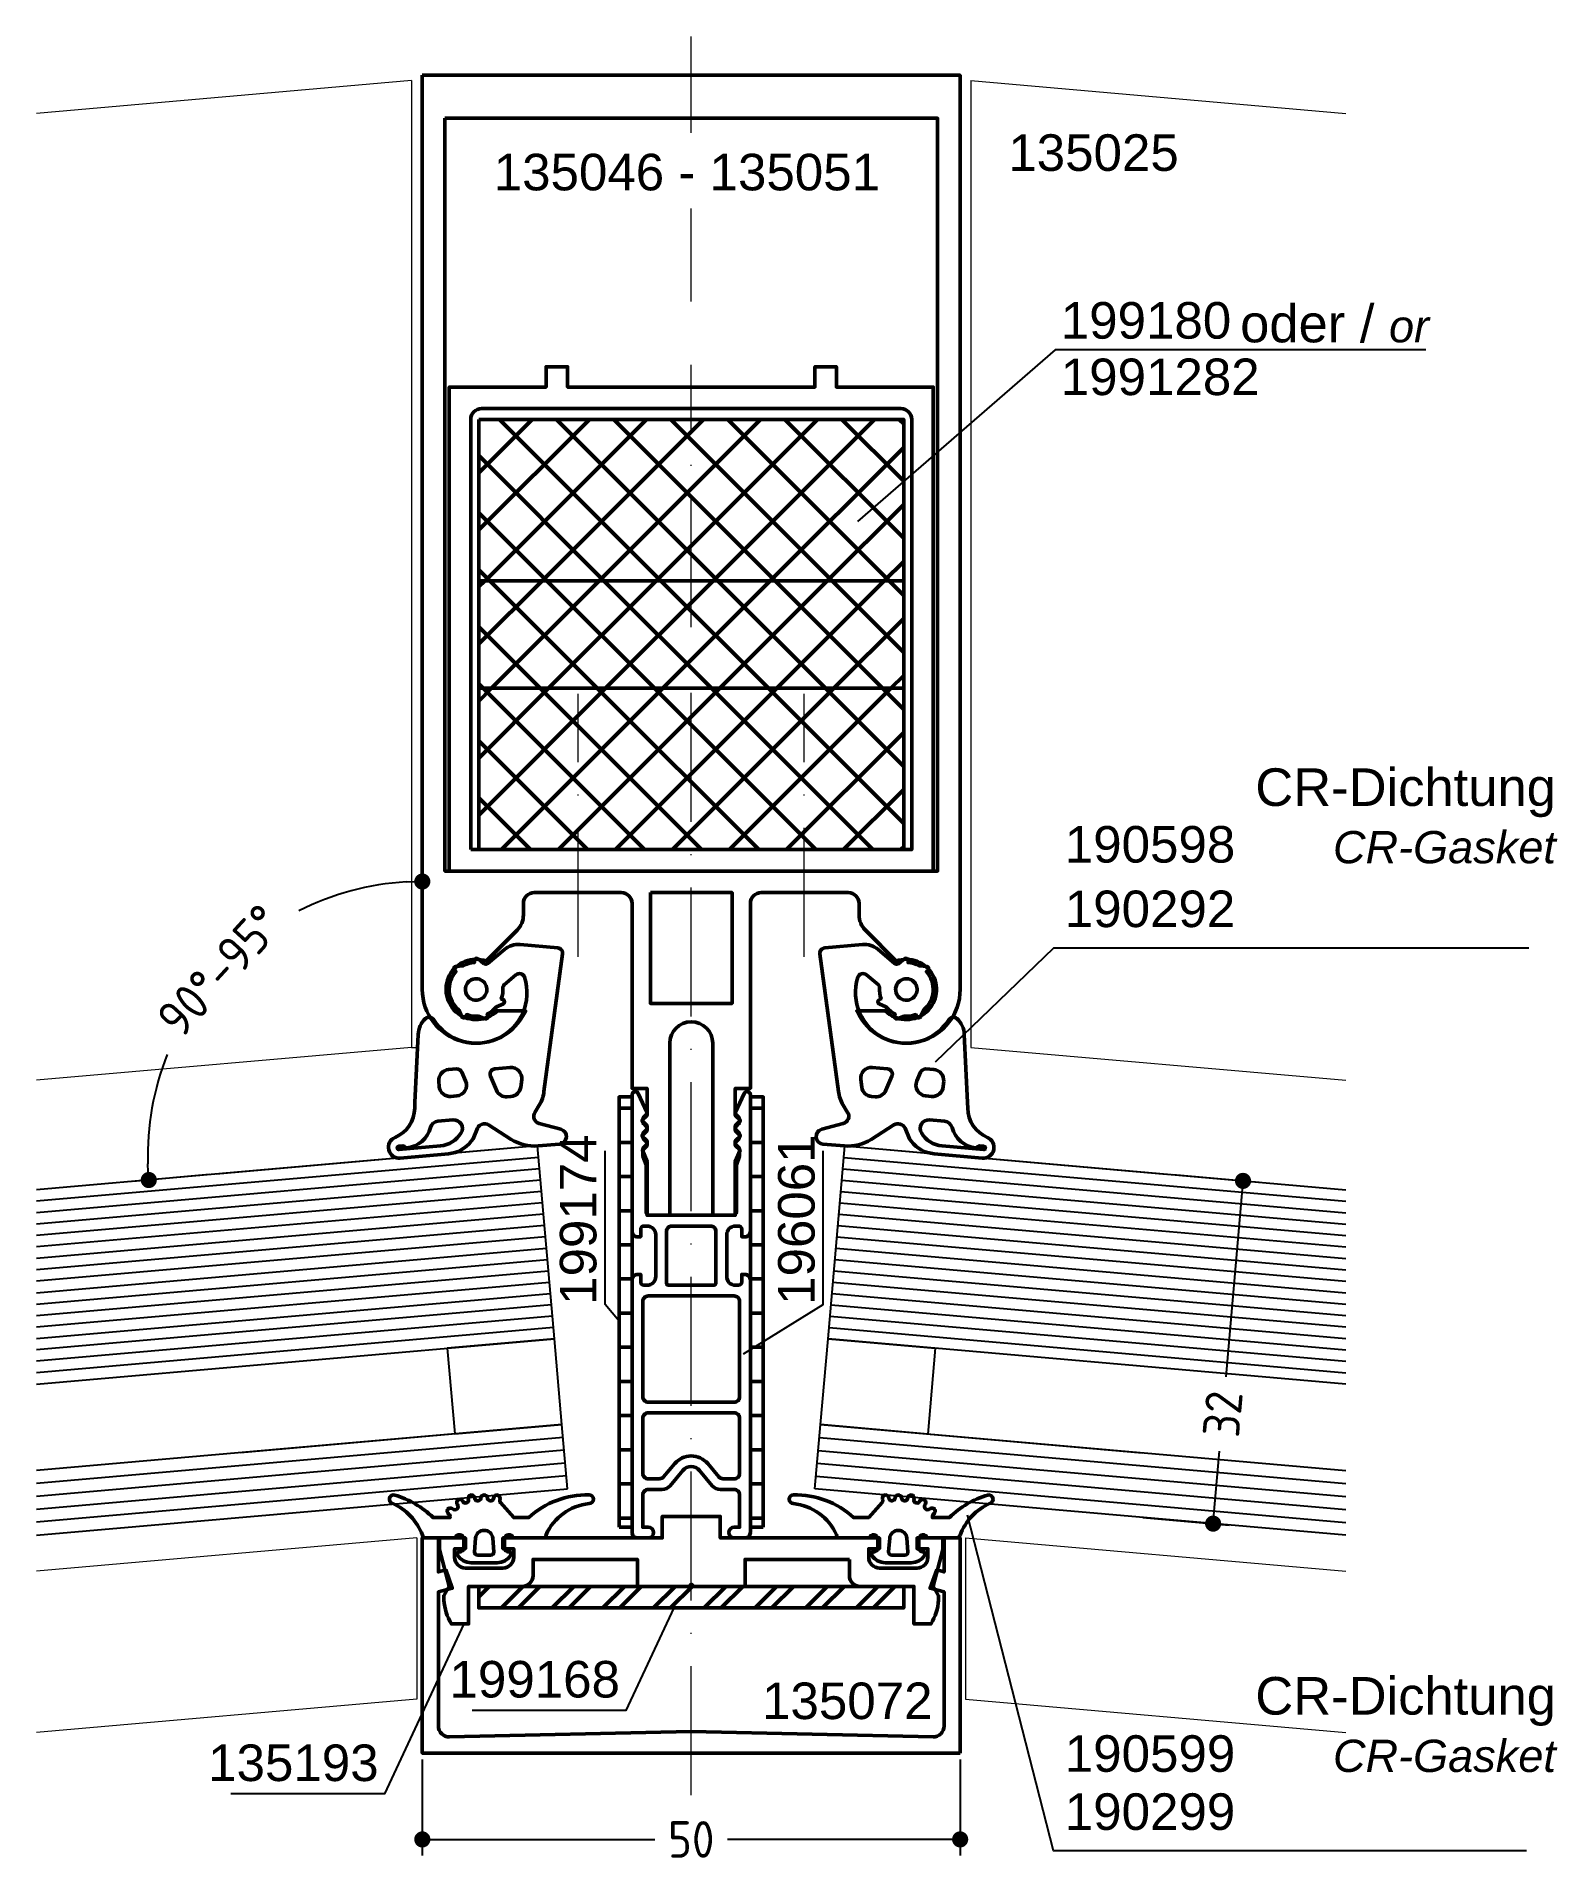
# Model space of a CAD drawing. Header units: millimetres. Extents: x -61 to 81, y -60 to 110.
import ezdxf
from ezdxf.enums import TextEntityAlignment as Align

# ---------------------------------------------------------------- set-up
doc = ezdxf.new("R2010")
doc.units = ezdxf.units.MM
doc.linetypes.add('ACAD_ISO10W100', pattern=[18, 12, -3, 0, -3])
doc.linetypes.add('AUSGEZOGEN', pattern=[0])
doc.layers.get('0').update_dxf_attribs({"linetype": 'CONTINUOUS'})
doc.layers.get('DEFPOINTS').update_dxf_attribs({"linetype": 'CONTINUOUS'})
for name, color, linetype, lineweight in [('AM_5', 3, 'AUSGEZOGEN', 25), ('AM_C', 50, 'CONTINUOUS', 50), ('AM_S', 80, 'CONTINUOUS', 50), ('Cent3', 70, 'ACAD_ISO10W100', 18), ('Cont2', 2, 'AUSGEZOGEN', 25), ('Cont3', 70, 'CONTINUOUS', 18)]:
    doc.layers.add(name, color=color, linetype=linetype, lineweight=lineweight)
doc.layers.add('WBC-GER-ENG', color=7, linetype='CONTINUOUS')
doc.styles.get("Standard").update_dxf_attribs({"font": 'ISOCP.SHX'})
doc.styles.add('SWISSL', font='swissl.ttf')
doc.dimstyles.new('DOK-1ZU2-PUNKT', dxfattribs={"dimtxt": 3.4, "dimasz": 1.5, "dimexe": 1.5, "dimexo": 0.6, "dimgap": 1.5, "dimtad": 0, "dimdsep": 46, "dimtxsty": 'Standard', "dimblk": 'PUNKT', "dimblk1": 'PUNKT', "dimblk2": 'PUNKT', "dimcen": 0, "dimclrd": 256, "dimclre": 256, "dimclrt": 256, "dimadec": 0, "dimazin": 0, "dimtfac": 0.7, "dimtdec": 4, "dimtofl": 0, "dimtmove": 0, "dimatfit": 3, "dimldrblk": 'PUNKT', "dimfxl": 0, "dimtolj": 1, "dimtzin": 0, "dimarcsym": 0})

# ---------------------------------------------------------------- blocks, each defined once
blk = doc.blocks.new('WI135193')
blk.add_lwpolyline([(-2, -14.7), (-3.5, -14.7, 0.414214), (-4.5, -15.7), (-4.5, -20.7), (-8, -20.7), (-8, -22.3), (-7.73, -22.44, 0.116424), (-5.5, -23), (-5.37, -23), (-4.47, -22.49), (-1.06, -23.4), (0, -23.4), (0, -21), (-1, -21), (-1, -22), (-1.8, -22, -0.414214), (-2.8, -21), (-2.8, -17.5, -0.414214), (-1.8, -16.5), (-1, -16.5), (-1, -17.5), (0, -17.5), (0, -2.7), (2, -2.7), (2, 2.7), (0, 2.7), (0, 17.5), (-1, 17.5), (-1, 16.5), (-1.8, 16.5, -0.414214), (-2.8, 17.5), (-2.8, 21, -0.414214), (-1.8, 22), (-1, 22), (-1, 21), (0, 21), (0, 23.4), (-1.06, 23.4), (-4.47, 22.49), (-5.37, 23), (-5.5, 23, 0.116424), (-7.73, 22.44), (-8, 22.3), (-8, 20.7), (-4.5, 20.7), (-4.5, 15.7, 0.414214), (-3.5, 14.7), (-2, 14.7), (-2, 5), (-4.5, 5), (-4.5, 0.2), (-4.3, 0), (-4.5, -0.2), (-4.5, -5), (-2, -5), (-2, -14.7)], format="xyb", close=True)
blk = doc.blocks.new('PUNKT')
at = {"color": 0, "linetype": 'Continuous'}
blk.add_line((-0.5, 0), (-1, 0), dxfattribs=at)
at = {"color": 0, "linetype": 'Continuous', "const_width": 0.5}
blk.add_lwpolyline([(-0.25, 0, 1), (0.25, 0, 1)], format="xyb", close=True, dxfattribs=at)
blk = doc.blocks.new('*D10')
at = {"layer": 'AM_5', "lineweight": -2, "transparency": 16777216}
for p, q in [((44.77, 3.78), (52.8, 3.07)), ((51.17, 1.71), (49.71, -15.01)), ((48.65, -27.18), (49.11, -21.93)), ((41.98, -28.1), (50.01, -28.81))]:
    blk.add_line(p, q, dxfattribs=at)
at = {"layer": 'DEFPOINTS', "color": 0, "transparency": 16777216}
for p in [(44.17, 3.83), (41.39, -28.05), (48.52, -28.67)]:
    blk.add_point(p, dxfattribs=at)
at = {"layer": 'AM_5', "lineweight": -2, "transparency": 16777216, "xscale": 1.5, "yscale": 1.5, "zscale": 1.5}
for p, rotation in [((51.3, 3.2), 84.99999999999962), ((48.52, -28.67), 264.9999999999996)]:
    blk.add_blockref('PUNKT', p, dxfattribs=dict(at, rotation=rotation))
at = {"layer": 'AM_5', "color": 2, "transparency": 16777216, "insert": (49.41, -18.47), "char_height": 3.4, "attachment_point": 5, "rotation": 85}
blk.add_mtext('\\A1;32', dxfattribs=at)
blk = doc.blocks.new('*X8')
at = {"color": 0}
for p, q in [((34, 9.64), (44.11, 19.75)), ((34, 14.94), (38.81, 19.75)), ((34, 4.34), (49, 19.34)), ((37.21, 19.75), (49, 7.96)), ((42.51, 19.75), (49, 13.26)), ((47.81, 19.75), (49, 18.56)), ((49, 14.03), (54.72, 19.75)), ((49, 19.34), (49.41, 19.75)), ((49, 8.73), (59, 18.73)), ((53.12, 19.75), (59, 13.87)), ((58.42, 19.75), (59, 19.17)), ((59, 8.12), (70.63, 19.75)), ((59, 13.43), (65.32, 19.75)), ((59, 18.73), (60.02, 19.75)), ((59, 19.17), (74, 4.17)), ((63.72, 19.75), (74, 9.47)), ((69.03, 19.75), (74, 14.78)), ((34, 17.65), (49, 2.65)), ((49, 18.56), (59, 8.56)), ((59, 2.82), (74, 17.82)), ((34, -0.97), (49, 14.03)), ((59, 13.87), (74, -1.13)), ((34, 12.35), (49, -2.65)), ((49, 3.43), (59, 13.43)), ((49, 13.26), (59, 3.26)), ((59, -2.48), (74, 12.52)), ((34, -6.27), (49, 8.73)), ((59, 8.56), (74, -6.44)), ((34, 7.05), (49, -7.95)), ((49, -1.88), (59, 8.12)), ((49, 7.96), (59, -2.04)), ((59, -7.79), (74, 7.21)), ((34, -11.57), (49, 3.43)), ((34, 1.74), (49, -13.26)), ((49, -7.18), (59, 2.82)), ((49, 2.65), (59, -7.35)), ((59, 3.26), (74, -11.74)), ((59, -13.09), (74, 1.91)), ((34, -16.88), (49, -1.88)), ((49, -12.48), (59, -2.48)), ((49, -2.65), (59, -12.65)), ((59, -2.04), (74, -17.04)), ((59, -18.39), (74, -3.39)), ((34, -3.56), (49, -18.56)), ((36.43, -19.75), (49, -7.18)), ((49, -17.79), (59, -7.79)), ((49, -7.95), (59, -17.95)), ((59, -7.35), (71.4, -19.75)), ((34, -8.86), (44.89, -19.75)), ((62.95, -19.75), (74, -8.7)), ((41.73, -19.75), (49, -12.48)), ((49, -13.26), (55.49, -19.75)), ((52.34, -19.75), (59, -13.09)), ((59, -12.65), (66.1, -19.75)), ((34, -14.17), (39.58, -19.75)), ((68.25, -19.75), (74, -14)), ((47.04, -19.75), (49, -17.79)), ((49, -18.56), (50.19, -19.75)), ((57.64, -19.75), (59, -18.39)), ((59, -17.95), (60.8, -19.75)), ((34, -19.47), (34.28, -19.75)), ((73.55, -19.75), (74, -19.3))]:
    blk.add_line(p, q, dxfattribs=at)
blk = doc.blocks.new('WI199180')
for points in [[(32, 22.5), (77, 22.5), (77, 13.5), (78.9, 13.5), (78.9, 11.5), (77, 11.5), (77, -11.5), (78.9, -11.5), (78.9, -13.5), (77, -13.5), (77, -22.5), (32, -22.5), (32, 22.5)], [(49, 19.75), (34, 19.75), (34, -19.75), (49, -19.75)], [(59, 19.75), (49, 19.75), (49, -19.75), (59, -19.75)], [(74, 19.75), (59, 19.75), (59, -19.75), (74, -19.75)]]:
    blk.add_lwpolyline(points, close=True)
blk.add_lwpolyline([(34, 20.5), (74, 20.5, -0.414214), (75, 19.5), (75, -19.5, -0.414214), (74, -20.5), (34, -20.5), (34, 20.5)], format="xyb", close=True)
at = {"linetype": 'CONTINUOUS'}
blk.add_blockref('*X8', (0, 0), dxfattribs=at)
blk = doc.blocks.new('*D11')
at = {"layer": 'AM_5', "lineweight": -2, "transparency": 16777216}
for p, q in [((-25, -50.6), (-25, -59.53)), ((25, -50.6), (25, -59.53)), ((-23.5, -58.03), (-3.37, -58.03)), ((23.5, -58.03), (3.37, -58.03))]:
    blk.add_line(p, q, dxfattribs=at)
at = {"layer": 'DEFPOINTS', "color": 0, "transparency": 16777216}
for p in [(-25, -50), (25, -50), (25, -58.03)]:
    blk.add_point(p, dxfattribs=at)
at = {"layer": 'AM_5', "lineweight": -2, "transparency": 16777216, "xscale": 1.5, "yscale": 1.5, "zscale": 1.5, "rotation": 180}
blk.add_blockref('PUNKT', (-25, -58.03), dxfattribs=at)
at = {"layer": 'AM_5', "lineweight": -2, "transparency": 16777216, "xscale": 1.5, "yscale": 1.5, "zscale": 1.5}
blk.add_blockref('PUNKT', (25, -58.03), dxfattribs=at)
at = {"layer": 'AM_5', "color": 2, "transparency": 16777216, "insert": (0, -58.03), "char_height": 3.4, "attachment_point": 5}
blk.add_mtext('\\A1;50', dxfattribs=at)
blk = doc.blocks.new('WI190299')
for points in [[(4, 4, -0.193802), (1.9, -1.6), (1.9, -3), (3.29, -4.24, 0.272147), (3.59, -4.29, -1.078036), (3.77, -4.86, 0.927377), (3.68, -5.45, -1.078036), (3.68, -6.05, 0.927377), (3.77, -6.64, -1.078036), (3.59, -7.21, 0.997032), (3.45, -7.75, -1.078036), (3.11, -8.24, 0.927613), (2.7, -8.68, -1.057936), (2.24, -9.06, 0.339298), (1.9, -8.93), (1.9, -10.5, -0.122777), (3.99, -14.07, -0.937298), (3.22, -14.3, 0.205008), (0.25, -11.49, -0.361199), (0, -11.2), (0, -8.44), (0, -8.44, 0.881018), (-0.1, -7.65), (-0.9, -7.65, 0.414214), (-1.3, -8.05, -0.592453), (-1.61, -8.22, -0.255924), (-2.3, -6.95), (-2.3, -4.55, -0.255924), (-1.61, -3.28, -0.592453), (-1.3, -3.45, 0.414214), (-0.9, -3.85), (-0.1, -3.85, 0.881018), (0, -3.06), (0, -0.3, -0.414214), (0.3, 0, 0.264094), (3.2, 4, -1)], [(-1.6, -5.15, -0.438367), (-1.28, -4.85), (-0.03, -4.95, -0.921414), (-0.03, -6.55), (-1.28, -6.65, -0.438367), (-1.6, -6.35), (-1.6, -5.15)]]:
    blk.add_lwpolyline(points, format="xyb", close=True)
blk = doc.blocks.new('WI196061')
for points in [[(-6, 5.5, -0.414214), (-5.5, 5), (-5.5, 4.7), (-6.2, 4.7, 0.414214), (-6.5, 4.4), (-6.5, 4.1, 0.414214), (-5.7, 3.3), (-1.8, 3.3, 0.414214), (-1, 4.1), (-1, 4.4, 0.414214), (-1.3, 4.7), (-2, 4.7), (-2, 5, -0.414214), (-1.5, 5.5), (11.2, 5.5, -0.803179), (11.33, 4.93), (9.58, 4.12, -0.314902), (9.36, 4.16), (9.08, 4.44, 0.198912), (8.93, 4.5), (8.67, 4.5, 0.198912), (8.52, 4.44), (8.24, 4.16, -0.414214), (7.96, 4.16), (7.68, 4.44, 0.198912), (7.53, 4.5), (7.27, 4.5, 0.198912), (7.12, 4.44), (6.84, 4.16, -0.414214), (6.56, 4.16), (6.28, 4.44, 0.198912), (6.13, 4.5), (5.56, 4.5, 0.087489), (5.49, 4.49), (4.7, 4.2), (0.3, 4.2, 0.414214), (0, 3.9), (0, -3.9, 0.414214), (0.3, -4.2), (4.7, -4.2), (5.49, -4.49, 0.087489), (5.56, -4.5), (6.13, -4.5, 0.198912), (6.28, -4.44), (6.56, -4.16, -0.414214), (6.84, -4.16), (7.12, -4.44, 0.198912), (7.27, -4.5), (7.53, -4.5, 0.198912), (7.68, -4.44), (7.96, -4.16, -0.414214), (8.24, -4.16), (8.52, -4.44, 0.198912), (8.67, -4.5), (8.93, -4.5, 0.198912), (9.08, -4.44), (9.36, -4.16, -0.314902), (9.58, -4.12), (11.33, -4.93, -0.803179), (11.2, -5.5), (-1.5, -5.5, -0.414214), (-2, -5), (-2, -4.7), (-1.3, -4.7, 0.414214), (-1, -4.4), (-1, -4.1, 0.414214), (-1.8, -3.3), (-5.7, -3.3, 0.414214), (-6.5, -4.1), (-6.5, -4.4, 0.414214), (-6.2, -4.7), (-5.5, -4.7), (-5.5, -5, -0.414214), (-6, -5.5), (-29.5, -5.5, -0.414214), (-30, -5), (-30, -4, -1), (-29, -4), (-29, -4.5), (-26, -4.5, 0.414214), (-25.5, -4), (-25.5, -2.72, -0.221695), (-25.14, -1.95), (-23.73, -0.77, 0.466308), (-23.73, 0.77), (-25.14, 1.95, -0.221695), (-25.5, 2.72), (-25.5, 4, 0.414214), (-26, 4.5), (-29, 4.5), (-29, 4, -1), (-30, 4), (-30, 5, -0.414214), (-29.5, 5.5), (-6, 5.5)], [(-24, 4.5, 0.414214), (-24.5, 4), (-24.5, 2.95, 0.221695), (-24.32, 2.57), (-23.09, 1.53, -0.466308), (-23.09, -1.53), (-24.32, -2.57, 0.221695), (-24.5, -2.95), (-24.5, -4, 0.414214), (-24, -4.5), (-18.87, -4.5, 0.414214), (-18.37, -4), (-18.37, 4, 0.414214), (-18.87, 4.5), (-24, 4.5)], [(-16.87, 4.5, 0.414214), (-17.37, 4), (-17.37, -4, 0.414214), (-16.87, -4.5), (-8, -4.5, 0.414214), (-7.5, -4), (-7.5, 4, 0.414214), (-8, 4.5), (-16.87, 4.5)], [(-1.5, 2.3, -0.414214), (-1, 1.8), (-1, -1.8, -0.414214), (-1.5, -2.3), (-6.3, -2.3, -0.414214), (-6.5, -2.1), (-6.5, 2.1, -0.414214), (-6.3, 2.3), (-1.5, 2.3)]]:
    blk.add_lwpolyline(points, format="xyb", close=True)
blk = doc.blocks.new('WI190292')
for points in [[(-9.99, -5.46), (2.61, -8.3, 0.419372), (3.19, -7.9), (3.8, -4.44, 0.198999), (3.47, -2.94), (2.32, -1.3, -0.261873), (2.29, -1, 0.011088), (2.33, -0.9), (2.82, -0.43, 0.63707), (2.71, -0.08), (2.5, -0.06, 0.110722), (2.29, 1.01), (2.3, 1.7, 0.63707), (1.97, 1.85), (1.81, 1.72, 0.420735), (-1.76, 1.77), (-2.41, 1.54, 0.63707), (-2.44, 1.18), (-2.26, 1.07, 0.110722), (-2.5, 0.01), (-2.79, -0.61, 0.63707), (-2.56, -0.89), (-2.36, -0.84, 0.110722), (-1.77, -1.76), (-1.54, -2.41, 0.63707), (-1.18, -2.44), (-1.07, -2.26, 0.10706), (-0.04, -2.5, -0.240138), (0.2, -2.63), (1.03, -3.81, -0.533877), (0.73, -4.59, -0.878102), (-2.47, 4.17, 0.457165), (-2.29, 4.91, 0.213655), (-3.71, 5.73), (-9.99, 6.58), (-10.51, 6.65, -0.296362), (-13.05, 8.71, 0.854279), (-15, 8.4), (-15, 3.9, 0.212557), (-14.01, 1.68), (-13.81, 1.49), (-12.87, 1, -0.464358), (-12.65, -0.05), (-14.17, -2.03, 0.165535), (-15, -4.47), (-15, -6.47, 0.8391), (-13.64, -6.71), (-12.93, -4.76, -0.503783), (-11.86, -4.44), (-11.23, -4.91, 0.113695)], [(-13.17, 2.55, 0.612992), (-11.9, 3.2), (-11.9, 4.6, 0.317975), (-12.43, 5.35, -0.317975), (-14.1, 7.71), (-14.1, 7.8, 0.317837), (-13.9, 8.08), (-13.9, 8.45, 1), (-14.2, 8.45), (-14.2, 4.58, 0.239931), (-13.17, 2.55)], [(-8.2, 4.2, -0.414214), (-7.2, 3.2), (-7.2, 2.46, -0.32492), (-7.55, 1.99), (-8.39, 1.71, -0.509525), (-9.7, 2.66), (-9.7, 3.2, -0.414214), (-8.7, 4.2), (-8.2, 4.2)], [(-1, 0, 1), (1, 0, 1), (-1, 0)], [(-9.5, -1.07, 0.32492), (-10.2, -2.02), (-10.2, -2.36, 0.350678), (-9.42, -3.34), (-8.72, -3.49, 0.480738), (-7.5, -2.52), (-7.5, -1.1, 0.509525), (-8.15, -0.63), (-9.5, -1.07)]]:
    blk.add_lwpolyline(points, format="xyb", close=True)
blk = doc.blocks.new('WI135046')
blk.add_lwpolyline([(106, 25), (106, -25), (21, -25, -0.772201), (18.55, -15.64), (19, -15.39), (19, -18.04, 1.803885), (23.64, -19.06), (26.51, -16.19, -0.198912), (27.93, -15.6), (29, -15.6, 0.414214), (30, -14.6), (30, -6.5, 0.414214), (29, -5.5), (11.8, -5.5), (11.8, -4.1), (9.28, -4.1), (8.8, -4.58), (8.32, -4.1), (7.88, -4.1), (7.4, -4.58), (6.92, -4.1), (6.48, -4.1), (6.05, -4.54), (5, -4.1), (0, -4.1), (0, -2), (16, -2, 1), (16, 2), (0, 2), (0, 4.1), (5, 4.1), (6.05, 4.54), (6.48, 4.1), (6.92, 4.1), (7.4, 4.58), (7.88, 4.1), (8.32, 4.1), (8.8, 4.58), (9.28, 4.1), (11.8, 4.1), (11.8, 5.5), (29, 5.5, 0.414214), (30, 6.5), (30, 14.6, 0.414214), (29, 15.6), (27.93, 15.6, -0.198912), (26.51, 16.19), (23.64, 19.06, 1.803885), (19, 18.04), (19, 15.39), (18.55, 15.64, -0.772201), (21, 25), (106, 25)], format="xyb", close=True)
for points in [[(102, 22.9), (102, -22.9), (32, -22.9), (32, 22.9), (102, 22.9)], [(30, 3.8), (30, -3.8), (19.7, -3.8), (19.7, 3.8), (30, 3.8)]]:
    blk.add_lwpolyline(points, close=True)
blk = doc.blocks.new('*D9')
at = {"layer": 'AM_5', "lineweight": -2, "transparency": 16777216}
blk.add_line((-44.77, 3.78), (-51.92, 3.15), dxfattribs=at)
for start, end in [(93.3674, 116.7197), (158.2803, 181.6326)]:
    blk.add_arc((-25, 5.51), 25.53, start, end, dxfattribs=at)
at = {"layer": 'DEFPOINTS', "color": 0, "transparency": 16777216}
for p in [(-25, 106), (-38.4, 27.23), (-25, 21), (-15.45, 6.34), (-44.17, 3.83)]:
    blk.add_point(p, dxfattribs=at)
at = {"layer": 'AM_5', "lineweight": -2, "transparency": 16777216, "xscale": 1.5, "yscale": 1.5, "zscale": 1.5}
for p, rotation in [((-25, 31.03), 1.683678838343502), ((-50.43, 3.28), 273.3163211616915)]:
    blk.add_blockref('PUNKT', p, dxfattribs=dict(at, rotation=rotation))
at = {"layer": 'AM_5', "color": 2, "transparency": 16777216, "insert": (-43.82, 22.75), "char_height": 3.4, "attachment_point": 5, "rotation": 47.5}
blk.add_mtext('\\A1;90°-95°', dxfattribs=at)
blk = doc.blocks.new('WI135072')
blk.add_lwpolyline([(-20, -25), (0, -25), (0, -23.5), (-3.16, -23.5), (-2.98, -22.82), (-4.67, -22.21), (-5.02, -23.5), (-17.5, -23.5, -0.42074), (-18.5, -22.48), (-18, 0), (-18.5, 22.48, -0.42074), (-17.5, 23.5), (-5.02, 23.5), (-4.67, 22.21), (-2.98, 22.82), (-3.16, 23.5), (0, 23.5), (0, 25), (-20, 25), (-20, -25)], format="xyb", close=True)
blk = doc.blocks.new('*U12', base_point=(191.09, 181.25))
for p, q in [((192.31, 195.19), (193.88, 213.13)), ((193.88, 213.13), (223.77, 210.51)), ((193.88, 213.13), (240.46, 209.05)), ((193.69, 211.02), (240.46, 206.93)), ((193.79, 212.07), (240.46, 207.99)), ((193.6, 209.96), (240.46, 205.86)), ((193.42, 207.85), (240.46, 203.74)), ((193.51, 208.91), (240.46, 204.8)), ((193.23, 205.74), (240.46, 201.61)), ((193.33, 206.8), (240.46, 202.67)), ((193.14, 204.69), (240.46, 200.55)), ((192.96, 202.58), (240.46, 198.42)), ((193.05, 203.63), (240.46, 199.49)), ((192.77, 200.47), (240.46, 196.3)), ((192.86, 201.52), (240.46, 197.36)), ((192.68, 199.41), (240.46, 195.23)), ((192.5, 197.3), (240.46, 193.11)), ((192.59, 198.36), (240.46, 194.17)), ((192.4, 196.25), (240.46, 192.05)), ((191.61, 187.22), (192.31, 195.19)), ((192.31, 195.19), (202.27, 194.32)), ((240.46, 190.98), (192.31, 195.19)), ((202.27, 194.32), (201.58, 186.35)), ((191.09, 181.25), (191.61, 187.22)), ((191.61, 187.22), (221.5, 184.61)), ((191.61, 187.22), (240.46, 182.95)), ((201.58, 186.35), (191.61, 187.22)), ((191.51, 186.03), (240.46, 181.75)), ((191.3, 183.64), (240.46, 179.34)), ((191.4, 184.83), (240.46, 180.54)), ((191.19, 182.44), (240.46, 178.13)), ((240.46, 176.93), (191.09, 181.25))]:
    blk.add_line(p, q)
blk = doc.blocks.new('*U15')
for p, q in [((-2.79, 31.88), (-49.36, 27.8)), ((-2.7, 30.82), (-49.36, 26.74)), ((-2.79, 31.88), (-32.67, 29.26)), ((-1.22, 13.95), (-2.79, 31.88)), ((-2.6, 29.77), (-49.36, 25.68)), ((-2.51, 28.71), (-49.36, 24.61)), ((-2.42, 27.66), (-49.36, 23.55)), ((-2.33, 26.6), (-49.36, 22.49)), ((-2.24, 25.55), (-49.36, 21.43)), ((-2.14, 24.49), (-49.36, 20.36)), ((-2.05, 23.44), (-49.36, 19.3)), ((-49.36, 18.24), (-1.96, 22.39)), ((-49.36, 17.17), (-1.87, 21.33)), ((-49.36, 16.11), (-1.77, 20.28)), ((-49.36, 15.05), (-1.68, 19.22)), ((-49.36, 13.99), (-1.59, 18.17)), ((-1.5, 17.11), (-49.36, 12.92)), ((-1.4, 16.06), (-49.36, 11.86)), ((-1.31, 15), (-49.36, 10.8)), ((-49.36, 9.73), (-1.22, 13.95)), ((-1.22, 13.95), (-11.18, 13.08)), ((-0.52, 5.98), (-1.22, 13.95)), ((-11.18, 13.08), (-10.48, 5.11)), ((-0.52, 5.98), (-49.36, 1.7)), ((-0.52, 5.98), (-30.41, 3.36)), ((-10.48, 5.11), (-0.52, 5.98)), ((0, 0), (-0.52, 5.98)), ((-0.42, 4.78), (-49.36, 0.5)), ((-0.31, 3.59), (-49.36, -0.71)), ((-0.21, 2.39), (-49.36, -1.91)), ((-0.1, 1.2), (-49.36, -3.11)), ((-49.36, -4.32), (0, 0))]:
    blk.add_line(p, q)
blk = doc.blocks.new('WI199174')
h = blk.add_hatch()
h.set_pattern_fill('ANSI31', color=256, angle=45, style=0)
h.set_pattern_definition([(90, (29, -5.5), (-3.175, -4e-17), [])])
h.paths.add_polyline_path([(40, 0), (40, 1.2), (0, 1.2), (0, 0)])
blk.add_lwpolyline([(0, 1.2), (0, 0), (40, 0), (40, 1.2)], close=True)
blk = doc.blocks.new('WI199168')
h = blk.add_hatch()
h.set_pattern_fill('ANSI32', color=256, scale=0.35, style=0)
h.paths.add_polyline_path([(-19.75, -4.5), (19.75, -4.5), (19.75, -6.5), (-19.75, -6.5)])
blk.add_lwpolyline([(-19.75, -4.5), (19.75, -4.5), (19.75, -6.5), (-19.75, -6.5), (-19.75, -4.5)])

msp = doc.modelspace()

# ---------------------------------------------------------------- linework, layer by layer
at = {"layer": 'AM_5'}
for points in [[(68.283, 80.466), (33.833, 80.466), (15.443, 64.524)], [(77.857, 24.843), (33.675, 24.843), (22.671, 14.241)], [(-6.7, -9.856), (-8.014, -8.291), (-8.014, 5.991)], [(4.873, -12.891), (12.273, -8.291), (12.273, 5.991)], [(77.651, -59.096), (33.675, -59.096), (25.673, -27.891)], [(-1.629, -36.5), (-6.079, -46.037), (-20.355, -46.037)], [(-21.143, -38), (-28.518, -53.805), (-42.794, -53.805)]]:
    msp.add_lwpolyline(points, dxfattribs=at)
at = {"layer": 'Cent3'}
for p, q in [((0, 100.639), (0, 109.6)), ((0, 84.966), (0, 93.615)), ((0, -53.923), (0, 79.084)), ((-10.5, 24.017), (-10.5, 48.5)), ((10.5, 24.017), (10.5, 48.5))]:
    msp.add_line(p, q, dxfattribs=at)
at = {"layer": 'Cont3'}
for p, q in [((-26, 105.5), (-60.865, 102.45)), ((-26, 105.5), (-26, 15.6)), ((26, 105.5), (60.865, 102.45)), ((26, 105.5), (26, 15.6)), ((-26, 15.6), (-60.865, 12.55)), ((-26, 15.6), (-25.438, 15.6)), ((26, 15.6), (60.865, 12.55)), ((-25.5, -30), (-60.865, -33.094)), ((25.5, -30), (60.865, -33.094)), ((-25.5, -45), (-60.865, -48.094)), ((25.5, -45), (60.865, -48.094))]:
    msp.add_line(p, q, dxfattribs=at)
for points in [[(-25.5, -30), (-25.5, -45)], [(25.5, -30), (25.5, -45)]]:
    msp.add_lwpolyline(points, dxfattribs=at)

# ---------------------------------------------------------------- block references
at = {"layer": 'AM_C'}
for name, p, rotation in [('WI190292', (-20, 21), 95.00000000001933), ('WI199174', (-5.5, -29), 90), ('WI196061', (0, 0), 90), ('WI190299', (13.5, -30), 90)]:
    msp.add_blockref(name, p, dxfattribs=dict(at, rotation=rotation))
at = {"layer": 'AM_C', "xscale": -1}
for name, p, rotation in [('WI190292', (20, 21), 264.9999999999993), ('WI199174', (5.5, -29), 270), ('WI190299', (-13.5, -30), 270)]:
    msp.add_blockref(name, p, dxfattribs=dict(at, rotation=rotation))
at = {"layer": 'AM_C'}
msp.add_blockref('WI199168', (0, -30), dxfattribs=at)
at = {"layer": 'AM_S'}
for name, p, rotation in [('WI135046', (0, 0), 90), ('WI199180', (0, 0), 90), ('WI135193', (0, -30), 90), ('WI135072', (0, -30), 89.99999999999999)]:
    msp.add_blockref(name, p, dxfattribs=dict(at, rotation=rotation))
at = {"layer": 'Cont2'}
for name, p in [('*U15', (-11.5, -25.436)), ('*U12', (11.5, -25.436))]:
    msp.add_blockref(name, p, dxfattribs=at)

# ---------------------------------------------------------------- texts
at = {"layer": 'AM_5', "color": 2, "style": 'SWISSL'}
for s, p in [('135025', (29.478, 97.109)), ('135046 - 135051', (-18.363, 95.298)), ('199180 ', (34.356, 81.509)), ('1991282', (34.356, 76.259)), ('190598', (34.73, 32.793)), ('190292', (34.73, 26.793)), ('135072', (6.584, -46.843)), ('190599', (34.73, -51.746)), ('190299', (34.73, -57.146))]:
    msp.add_text(s, height=3.4, dxfattribs=at).set_placement(p)
for s, p in [('199174', (-8.814, -8.328)), ('196061', (11.473, -8.328))]:
    msp.add_text(s, height=3.4, rotation=90, dxfattribs=at).set_placement(p)
for s, p in [('199168', (-6.625, -44.837)), ('135193', (-29.064, -52.605))]:
    msp.add_text(s, height=3.4, dxfattribs=at).set_placement(p, align=Align.RIGHT)
at = {"layer": 'WBC-GER-ENG', "char_height": 3, "attachment_point": 9, "style": 'SWISSL'}
for s, insert, width in [('{\\fSwis721 BT|b0|i0|c0|p34;\\H1.165x;\\C2;oder / \\fSwis721 BT|b0|i1|c0|p34;\\H0.85837x;or}', (68.598, 81.117), 18.22393), ('{\\fSwis721 BT|b0|i0|c0|p34;\\H1.165x;\\C2;CR-Dichtung  ^J\\fSwis721 BT|b0|i1|c0|p34;\\H0.85837x;CR-Gasket}', (80.386, 32.687), 28.34769), ('{\\fSwis721 BT|b0|i0|c0|p34;\\H1.165x;\\C2;CR-Dichtung  ^J\\fSwis721 BT|b0|i1|c0|p34;\\H0.85837x;CR-Gasket}', (80.386, -51.801), 28.34769)]:
    msp.add_mtext(s, dxfattribs=dict(at, insert=insert, width=width))

# ---------------------------------------------------------------- dimensions: what is measured, and where the dimension line sits
at = {"layer": 'AM_5'}
dim = msp.add_angular_dim_2l(base=(-38.401, 27.231), line1=((-15.449, 6.341), (-44.175, 3.828)), line2=((-25, 21), (-25, 106)), text='90°-<>', dimstyle='DOK-1ZU2-PUNKT', override={"dimclrt": 2, "dimadec": 2, "dimazin": 2}, dxfattribs=at)
dim.commit()
dim.dimension.update_dxf_attribs({"geometry": '*D9', "text_midpoint": (-43.82, 22.751)})
dim = msp.add_linear_dim(base=(48.515, -28.674), p1=(44.175, 3.828), p2=(41.386, -28.051), angle=265, dimstyle='DOK-1ZU2-PUNKT', override={"dimclrt": 2}, dxfattribs=at)
dim.commit()
dim.dimension.update_dxf_attribs({"geometry": '*D10', "text_midpoint": (49.408, -18.467), "dimtype": 161})
dim = msp.add_linear_dim(base=(25, -58.035), p1=(-25, -50), p2=(25, -50), dimstyle='DOK-1ZU2-PUNKT', override={"dimclrt": 2}, dxfattribs=at)
dim.commit()
dim.dimension.update_dxf_attribs({"geometry": '*D11', "text_midpoint": (0, -58.035)})

doc.saveas('drawing.dxf')
